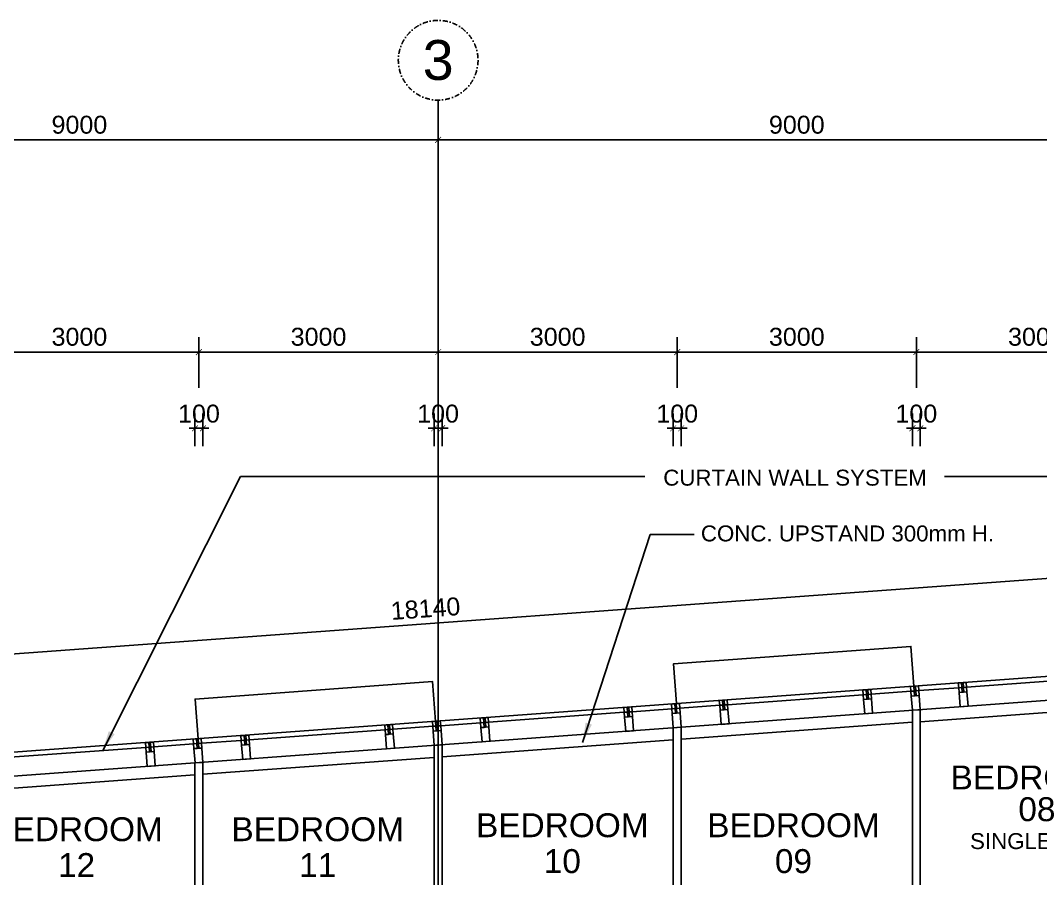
# Model space of a CAD drawing. Header units: millimetres. Extents: x 0 to 70486, y 148 to 42536.
# Drawn here: x 21259 to 34058, y 29103 to 39868 of the extents above; entities that cross this region are included whole.
import ezdxf
from ezdxf.enums import TextEntityAlignment as Align

# ---------------------------------------------------------------- set-up
doc = ezdxf.new("R2010")
doc.units = ezdxf.units.MM
doc.linetypes.add('CENTERX2', pattern=[101.6, 63.5, -12.7, 12.7, -12.7])
doc.linetypes.add('DASHDOT', pattern=[25.4, 12.7, -6.35, 0, -6.35])
doc.layers.get('Defpoints').update_dxf_attribs({"color": 8})
for name, color, linetype in [('above', 8, 'Continuous'), ('arrow', 8, 'Continuous'), ('DLN020__', 8, 'DASHDOT'), ('Dry Wall', 8, 'Continuous'), ('GBP Dim', 8, 'Continuous'), ('GBP Text 200', 8, 'Continuous'), ('GBP Text 250', 8, 'Continuous'), ('grid', 8, 'CENTERX2'), ('hatch', 8, 'Continuous'), ('Kerb', 8, 'Continuous'), ('TEXT Ref', 8, 'Continuous'), ('WINDOW', 8, 'Continuous'), ('WINDOW-MULLION', 8, 'Continuous'), ('zzz-room mix', 8, 'Continuous')]:
    doc.layers.add(name, color=color, linetype=linetype)
doc.styles.add('BH', font='arial.ttf')
doc.styles.get("Standard").update_dxf_attribs({"font": 'arial.ttf'})
doc.styles.add('SWIS721LT450', font='swissl.ttf')
doc.dimstyles.new('200 GBP', dxfattribs={"dimscale": 1.5, "dimtxt": 150, "dimasz": 50, "dimexe": 125, "dimexo": 50, "dimgap": 50, "dimtad": 1, "dimdec": 0, "dimzin": 0, "dimdsep": 46, "dimtxsty": 'BH', "dimblk": 'ARCHTICK', "dimcen": 0.09, "dimdle": 125, "dimclrd": 9, "dimclre": 9, "dimclrt": 1, "dimadec": 0, "dimazin": 0, "dimtfac": 1, "dimtdec": 0, "dimtix": 1, "dimtmove": 2, "dimatfit": 3, "dimldrblk": 'ARCHTICK', "dimfxl": 300, "dimfxlon": 1, "dimtolj": 1, "dimtzin": 0, "dimarcsym": 0})
doc.dimstyles.get("Standard").update_dxf_attribs({"dimtxt": 0.18, "dimasz": 0.18, "dimexe": 0.18, "dimexo": 0.0625, "dimgap": 0.09, "dimtad": 0, "dimtih": 1, "dimtoh": 1, "dimdec": 4, "dimzin": 0, "dimdsep": 46, "dimtxsty": 'Standard', "dimcen": 0.09, "dimadec": 0, "dimazin": 0, "dimtfac": 1, "dimtdec": 4, "dimtofl": 0, "dimtmove": 0, "dimatfit": 3, "dimfxl": 1, "dimtolj": 1, "dimtzin": 0, "dimarcsym": 0})

# ---------------------------------------------------------------- blocks, each defined once
blk = doc.blocks.new('_ArchTick')
at = {"color": 0, "const_width": 0.1}
blk.add_lwpolyline([(0.5, 0.5), (-0.5, -0.5)], dxfattribs=at)
blk = doc.blocks.new('*D280')
at = {"layer": 'Defpoints', "color": 0, "transparency": 16777216}
for p in [(26499, 38868), (35499, 38868), (35499, 38368)]:
    blk.add_point(p, dxfattribs=at)
at = {"layer": 'GBP Dim', "color": 9, "lineweight": -2, "transparency": 16777216}
for p, q in [((26499, 38793), (26499, 38180)), ((35499, 38793), (35499, 38180)), ((26312, 38368), (35687, 38368))]:
    blk.add_line(p, q, dxfattribs=at)
at = {"layer": 'GBP Dim', "color": 9, "lineweight": -2, "transparency": 16777216, "xscale": 75, "yscale": 75, "zscale": 75, "rotation": 180}
blk.add_blockref('_ArchTick', (26499, 38368), dxfattribs=at)
at = {"layer": 'GBP Dim', "color": 9, "lineweight": -2, "transparency": 16777216, "xscale": 75, "yscale": 75, "zscale": 75}
blk.add_blockref('_ArchTick', (35499, 38368), dxfattribs=at)
at = {"layer": 'GBP Dim', "transparency": 16777216, "insert": (30999, 38558), "char_height": 225, "attachment_point": 5, "style": 'BH'}
blk.add_mtext('\\A1;9000', dxfattribs=at)
blk = doc.blocks.new('*D284')
at = {"layer": 'Defpoints', "color": 0, "transparency": 16777216}
for p in [(17499, 38868), (26499, 38868), (26499, 38368)]:
    blk.add_point(p, dxfattribs=at)
at = {"layer": 'GBP Dim', "color": 9, "lineweight": -2, "transparency": 16777216}
for p, q in [((17499, 38793), (17499, 38180)), ((26499, 38793), (26499, 38180)), ((17312, 38368), (26687, 38368))]:
    blk.add_line(p, q, dxfattribs=at)
at = {"layer": 'GBP Dim', "color": 9, "lineweight": -2, "transparency": 16777216, "xscale": 75, "yscale": 75, "zscale": 75, "rotation": 180}
blk.add_blockref('_ArchTick', (17499, 38368), dxfattribs=at)
at = {"layer": 'GBP Dim', "color": 9, "lineweight": -2, "transparency": 16777216, "xscale": 75, "yscale": 75, "zscale": 75}
blk.add_blockref('_ArchTick', (26499, 38368), dxfattribs=at)
at = {"layer": 'GBP Dim', "transparency": 16777216, "insert": (21999, 38558), "char_height": 225, "attachment_point": 5, "style": 'BH'}
blk.add_mtext('\\A1;9000', dxfattribs=at)
blk = doc.blocks.new('*D298')
at = {"layer": 'Defpoints', "color": 0, "transparency": 16777216}
for p in [(35400, 32963), (35431, 32545), (17353, 31038)]:
    blk.add_point(p, dxfattribs=at)
at = {"layer": 'GBP Dim', "color": 9, "lineweight": -2, "transparency": 16777216}
for p, q in [((35425, 32620), (35386, 33150)), ((17122, 31622), (35587, 32976)), ((17342, 31187), (17295, 31823))]:
    blk.add_line(p, q, dxfattribs=at)
at = {"layer": 'GBP Dim', "color": 9, "lineweight": -2, "transparency": 16777216, "xscale": 75, "yscale": 75, "zscale": 75}
for p, rotation in [((35400, 32963), 4.194182783213209), ((17309, 31636), 184.1941827832132)]:
    blk.add_blockref('_ArchTick', p, dxfattribs=dict(at, rotation=rotation))
at = {"layer": 'GBP Dim', "transparency": 16777216, "insert": (26341, 32489), "char_height": 225, "attachment_point": 5, "rotation": 4.1942, "style": 'BH'}
blk.add_mtext('\\A1;18140', dxfattribs=at)
blk = doc.blocks.new('*D408')
at = {"layer": 'Defpoints', "color": 0, "transparency": 16777216}
for p in [(23499, 35708), (20499, 30839), (23499, 30557)]:
    blk.add_point(p, dxfattribs=at)
at = {"layer": 'GBP Dim', "color": 9, "lineweight": -2, "transparency": 16777216}
for p, q in [((20499, 35258), (20499, 35896)), ((23499, 35258), (23499, 35896)), ((20311, 35708), (23687, 35708))]:
    blk.add_line(p, q, dxfattribs=at)
at = {"layer": 'GBP Dim', "color": 9, "lineweight": -2, "transparency": 16777216, "xscale": 75, "yscale": 75, "zscale": 75, "rotation": 180}
blk.add_blockref('_ArchTick', (20499, 35708), dxfattribs=at)
at = {"layer": 'GBP Dim', "color": 9, "lineweight": -2, "transparency": 16777216, "xscale": 75, "yscale": 75, "zscale": 75}
blk.add_blockref('_ArchTick', (23499, 35708), dxfattribs=at)
at = {"layer": 'GBP Dim', "transparency": 16777216, "insert": (21999, 35898), "char_height": 225, "attachment_point": 5, "style": 'BH'}
blk.add_mtext('\\A1;3000', dxfattribs=at)
blk = doc.blocks.new('*D409')
at = {"layer": 'Defpoints', "color": 0, "transparency": 16777216}
for p in [(26499, 35708), (26499, 30777), (23499, 30557)]:
    blk.add_point(p, dxfattribs=at)
at = {"layer": 'GBP Dim', "color": 9, "lineweight": -2, "transparency": 16777216}
for p, q in [((23499, 35258), (23499, 35896)), ((26499, 35258), (26499, 35896)), ((23312, 35708), (26687, 35708))]:
    blk.add_line(p, q, dxfattribs=at)
at = {"layer": 'GBP Dim', "color": 9, "lineweight": -2, "transparency": 16777216, "xscale": 75, "yscale": 75, "zscale": 75, "rotation": 180}
blk.add_blockref('_ArchTick', (23499, 35708), dxfattribs=at)
at = {"layer": 'GBP Dim', "color": 9, "lineweight": -2, "transparency": 16777216, "xscale": 75, "yscale": 75, "zscale": 75}
blk.add_blockref('_ArchTick', (26499, 35708), dxfattribs=at)
at = {"layer": 'GBP Dim', "transparency": 16777216, "insert": (24999, 35898), "char_height": 225, "attachment_point": 5, "style": 'BH'}
blk.add_mtext('\\A1;3000', dxfattribs=at)
blk = doc.blocks.new('*D410')
at = {"layer": 'Defpoints', "color": 0, "transparency": 16777216}
for p in [(29499, 35708), (29499, 30997), (26499, 30777)]:
    blk.add_point(p, dxfattribs=at)
at = {"layer": 'GBP Dim', "color": 9, "lineweight": -2, "transparency": 16777216}
for p, q in [((26499, 35258), (26499, 35896)), ((29499, 35258), (29499, 35896)), ((26312, 35708), (29686, 35708))]:
    blk.add_line(p, q, dxfattribs=at)
at = {"layer": 'GBP Dim', "color": 9, "lineweight": -2, "transparency": 16777216, "xscale": 75, "yscale": 75, "zscale": 75, "rotation": 180}
blk.add_blockref('_ArchTick', (26499, 35708), dxfattribs=at)
at = {"layer": 'GBP Dim', "color": 9, "lineweight": -2, "transparency": 16777216, "xscale": 75, "yscale": 75, "zscale": 75}
blk.add_blockref('_ArchTick', (29499, 35708), dxfattribs=at)
at = {"layer": 'GBP Dim', "transparency": 16777216, "insert": (27999, 35898), "char_height": 225, "attachment_point": 5, "style": 'BH'}
blk.add_mtext('\\A1;3000', dxfattribs=at)
blk = doc.blocks.new('*D411')
at = {"layer": 'Defpoints', "color": 0, "transparency": 16777216}
for p in [(32499, 35708), (32499, 31217), (29499, 30997)]:
    blk.add_point(p, dxfattribs=at)
at = {"layer": 'GBP Dim', "color": 9, "lineweight": -2, "transparency": 16777216}
for p, q in [((29499, 35258), (29499, 35896)), ((32499, 35258), (32499, 35896)), ((29311, 35708), (32687, 35708))]:
    blk.add_line(p, q, dxfattribs=at)
at = {"layer": 'GBP Dim', "color": 9, "lineweight": -2, "transparency": 16777216, "xscale": 75, "yscale": 75, "zscale": 75, "rotation": 180}
blk.add_blockref('_ArchTick', (29499, 35708), dxfattribs=at)
at = {"layer": 'GBP Dim', "color": 9, "lineweight": -2, "transparency": 16777216, "xscale": 75, "yscale": 75, "zscale": 75}
blk.add_blockref('_ArchTick', (32499, 35708), dxfattribs=at)
at = {"layer": 'GBP Dim', "transparency": 16777216, "insert": (30999, 35898), "char_height": 225, "attachment_point": 5, "style": 'BH'}
blk.add_mtext('\\A1;3000', dxfattribs=at)
blk = doc.blocks.new('*D412')
at = {"layer": 'Defpoints', "color": 0, "transparency": 16777216}
for p in [(35499, 35708), (35499, 31437), (32499, 31217)]:
    blk.add_point(p, dxfattribs=at)
at = {"layer": 'GBP Dim', "color": 9, "lineweight": -2, "transparency": 16777216}
for p, q in [((32499, 35258), (32499, 35896)), ((35499, 35258), (35499, 35896)), ((32312, 35708), (35687, 35708))]:
    blk.add_line(p, q, dxfattribs=at)
at = {"layer": 'GBP Dim', "color": 9, "lineweight": -2, "transparency": 16777216, "xscale": 75, "yscale": 75, "zscale": 75, "rotation": 180}
blk.add_blockref('_ArchTick', (32499, 35708), dxfattribs=at)
at = {"layer": 'GBP Dim', "color": 9, "lineweight": -2, "transparency": 16777216, "xscale": 75, "yscale": 75, "zscale": 75}
blk.add_blockref('_ArchTick', (35499, 35708), dxfattribs=at)
at = {"layer": 'GBP Dim', "transparency": 16777216, "insert": (33999, 35898), "char_height": 225, "attachment_point": 5, "style": 'BH'}
blk.add_mtext('\\A1;3000', dxfattribs=at)
blk = doc.blocks.new('*D462')
at = {"layer": 'Defpoints', "color": 0, "transparency": 16777216}
for p in [(32549, 34751), (32449, 33769, 0), (32549, 33769, 0)]:
    blk.add_point(p, dxfattribs=at)
at = {"layer": 'GBP Dim', "color": 9, "lineweight": -2, "transparency": 16777216}
for p, q in [((32449, 34526), (32449, 34938)), ((32549, 34526), (32549, 34938)), ((32449, 34751), (32374, 34751)), ((32449, 34751), (32549, 34751)), ((32549, 34751), (32624, 34751))]:
    blk.add_line(p, q, dxfattribs=at)
at = {"layer": 'GBP Dim', "color": 9, "lineweight": -2, "transparency": 16777216, "xscale": 75, "yscale": 75, "zscale": 75}
blk.add_blockref('_ArchTick', (32449, 34751), dxfattribs=at)
at = {"layer": 'GBP Dim', "color": 9, "lineweight": -2, "transparency": 16777216, "xscale": 75, "yscale": 75, "zscale": 75, "rotation": 180}
blk.add_blockref('_ArchTick', (32549, 34751), dxfattribs=at)
at = {"layer": 'GBP Dim', "transparency": 16777216, "insert": (32499, 34934), "char_height": 225, "attachment_point": 5, "style": 'BH'}
blk.add_mtext('\\A1;100', dxfattribs=at)
blk = doc.blocks.new('*D463')
at = {"layer": 'Defpoints', "color": 0, "transparency": 16777216}
for p in [(29549, 34751), (29449, 33769, 0), (29549, 33769, 0)]:
    blk.add_point(p, dxfattribs=at)
at = {"layer": 'GBP Dim', "color": 9, "lineweight": -2, "transparency": 16777216}
for p, q in [((29449, 34526), (29449, 34938)), ((29549, 34526), (29549, 34938)), ((29449, 34751), (29374, 34751)), ((29449, 34751), (29549, 34751)), ((29549, 34751), (29624, 34751))]:
    blk.add_line(p, q, dxfattribs=at)
at = {"layer": 'GBP Dim', "color": 9, "lineweight": -2, "transparency": 16777216, "xscale": 75, "yscale": 75, "zscale": 75}
blk.add_blockref('_ArchTick', (29449, 34751), dxfattribs=at)
at = {"layer": 'GBP Dim', "color": 9, "lineweight": -2, "transparency": 16777216, "xscale": 75, "yscale": 75, "zscale": 75, "rotation": 180}
blk.add_blockref('_ArchTick', (29549, 34751), dxfattribs=at)
at = {"layer": 'GBP Dim', "transparency": 16777216, "insert": (29499, 34934), "char_height": 225, "attachment_point": 5, "style": 'BH'}
blk.add_mtext('\\A1;100', dxfattribs=at)
blk = doc.blocks.new('*D464')
at = {"layer": 'Defpoints', "color": 0, "transparency": 16777216}
for p in [(26549, 34751), (26449, 33769, 0), (26549, 33769, 0)]:
    blk.add_point(p, dxfattribs=at)
at = {"layer": 'GBP Dim', "color": 9, "lineweight": -2, "transparency": 16777216}
for p, q in [((26449, 34526), (26449, 34938)), ((26549, 34526), (26549, 34938)), ((26449, 34751), (26374, 34751)), ((26449, 34751), (26549, 34751)), ((26549, 34751), (26624, 34751))]:
    blk.add_line(p, q, dxfattribs=at)
at = {"layer": 'GBP Dim', "color": 9, "lineweight": -2, "transparency": 16777216, "xscale": 75, "yscale": 75, "zscale": 75}
blk.add_blockref('_ArchTick', (26449, 34751), dxfattribs=at)
at = {"layer": 'GBP Dim', "color": 9, "lineweight": -2, "transparency": 16777216, "xscale": 75, "yscale": 75, "zscale": 75, "rotation": 180}
blk.add_blockref('_ArchTick', (26549, 34751), dxfattribs=at)
at = {"layer": 'GBP Dim', "transparency": 16777216, "insert": (26499, 34934), "char_height": 225, "attachment_point": 5, "style": 'BH'}
blk.add_mtext('\\A1;100', dxfattribs=at)
blk = doc.blocks.new('*D465')
at = {"layer": 'Defpoints', "color": 0, "transparency": 16777216}
for p in [(23549, 34751), (23449, 33769, 0), (23549, 33769, 0)]:
    blk.add_point(p, dxfattribs=at)
at = {"layer": 'GBP Dim', "color": 9, "lineweight": -2, "transparency": 16777216}
for p, q in [((23449, 34526), (23449, 34938)), ((23549, 34526), (23549, 34938)), ((23449, 34751), (23374, 34751)), ((23449, 34751), (23549, 34751)), ((23549, 34751), (23624, 34751))]:
    blk.add_line(p, q, dxfattribs=at)
at = {"layer": 'GBP Dim', "color": 9, "lineweight": -2, "transparency": 16777216, "xscale": 75, "yscale": 75, "zscale": 75}
blk.add_blockref('_ArchTick', (23449, 34751), dxfattribs=at)
at = {"layer": 'GBP Dim', "color": 9, "lineweight": -2, "transparency": 16777216, "xscale": 75, "yscale": 75, "zscale": 75, "rotation": 180}
blk.add_blockref('_ArchTick', (23549, 34751), dxfattribs=at)
at = {"layer": 'GBP Dim', "transparency": 16777216, "insert": (23499, 34934), "char_height": 225, "attachment_point": 5, "style": 'BH'}
blk.add_mtext('\\A1;100', dxfattribs=at)
blk = doc.blocks.new('CURTAIN WALL')
at = {"layer": 'WINDOW-MULLION', "ltscale": 100}
blk.add_line((-10, 300), (10, 300), dxfattribs=at)
for points in [[(-50, 300), (-10, 300), (-10, 240), (-50, 240), (-50, 300)], [(10, 300), (50, 300), (50, 240), (10, 240), (10, 300)], [(-50, 240), (-10, 240), (-10, 180), (-50, 180), (-50, 240)], [(10, 240), (50, 240), (50, 180), (10, 180), (10, 240)]]:
    blk.add_lwpolyline(points, dxfattribs=at)
at = {"layer": 'WINDOW-MULLION'}
blk.add_lwpolyline([(-50, 180), (50, 180), (50, 0), (-50, 0)], close=True, dxfattribs=at)
blk = doc.blocks.new('A$C65CE4B9A')
at = {"layer": 'DLN020__', "ltscale": 5}
blk.add_circle((-41000, 11000), 500, dxfattribs=at)
at = {"layer": 'grid', "ltscale": 200}
blk.add_line((-41000, 10500), (-41000, -20450), dxfattribs=at)
at = {"layer": 'DLN020__', "ltscale": 5, "insert": (-41000, 11000), "char_height": 500, "width": 746.16, "attachment_point": 5, "style": 'SWIS721LT450'}
blk.add_mtext('3', dxfattribs=at)

msp = doc.modelspace()

# ---------------------------------------------------------------- hatches: boundary and pattern name
at = {"layer": 'hatch'}
h = msp.add_hatch(dxfattribs=at)
h.set_pattern_fill('ANSI32', color=256, scale=30, style=0)
h.set_pattern_definition([(45, (322171.649, -92979.3), (-7.9549513, 7.9549513), []), (45, (322176.952, -92979.3), (-7.9549513, 7.9549513), [])])
h.paths.add_polyline_path([(32449, 31313.7), (32549, 31321.1), (32549, 31321.1), (32449, 31313.7)])

# ---------------------------------------------------------------- linework, layer by layer
at = {"layer": 'above', "ltscale": 50}
for points in [[(29488.7, 31297.1), (29452.2, 31795.7), (32430.5, 32014.2), (32467.1, 31515.5)], [(23487.2, 30856.8), (23450.6, 31355.4), (26430.7, 31574.1), (26467.2, 31075.3)]]:
    msp.add_lwpolyline(points, dxfattribs=at)
at = {"layer": 'Dry Wall'}
for points in [[(32549, 26509.2), (32549, 31220.8), (32449, 31213.4)], [(32449, 31213.4), (32449, 26509.2)], [(29549, 28287.3), (29549, 31000.8), (29449, 30993.4), (29449, 28287.3), (29549, 28287.3)], [(26549, 27467.8), (26549, 30780.9), (26449, 30773.5), (26449, 27467.8)], [(23549, 27847.4), (23549, 30560.9), (23449, 30553.5), (23449, 27837.4)]]:
    msp.add_lwpolyline(points, dxfattribs=at)
at = {"layer": 'Kerb'}
for points in [[(32549, 31070.5), (35449, 31283.1)], [(29552.6, 30850.7), (32449, 31063.1)], [(26549, 30630.5), (29448.6, 30843.1)], [(23549, 30410.5), (26449, 30623.1)], [(20549, 30190.5), (23448.4, 30403.1)]]:
    msp.add_lwpolyline(points, dxfattribs=at)
at = {"layer": 'WINDOW'}
for points in [[(17398.9, 30410.7), (35487, 31737.1), (35450.5, 32235.8), (38430.5, 32454.1), (38467.1, 31955.5), (41487, 32177.1), (41450.5, 32675.8), (44430.5, 32894.2), (44467.1, 32395.5), (47430.5, 32612.9), (47467.1, 32114.3), (50427.2, 32331.4)], [(17398.9, 30109.9), (35652.6, 31448.5), (35616, 31947.1), (38308.9, 32144.4), (38345.4, 31645.7), (41652.7, 31888.5), (41616.2, 32387.1), (44308.5, 32584.6), (44345.1, 32085.9), (47312.2, 32303.4), (47348.8, 31804.8), (50449.1, 32032.2)], [(33129.7, 31504.1), (34833.2, 31629)], [(32531.3, 31460.2), (33030, 31496.8)], [(30131.4, 31284.2), (31833.2, 31409)], [(31932.9, 31416.3), (32431.6, 31452.9)], [(28934.6, 31196.4), (29433.3, 31233)], [(29533, 31240.3), (30031.6, 31276.9)], [(27132.4, 31064.3), (28834.9, 31189.1)], [(25935.6, 30976.5), (26434.3, 31013.1)], [(26534, 31020.2), (27032.7, 31056.8)], [(24129.7, 30844.1), (25835.9, 30969.2)], [(21129.7, 30623.9), (22833.2, 30749)], [(22932.9, 30756.3), (23431.6, 30792.9)], [(23531.3, 30800.2), (24030, 30836.8)]]:
    msp.add_lwpolyline(points, dxfattribs=at)
at = {"layer": 'zzz-room mix'}
msp.add_lwpolyline([(35652.6, 31448.5), (17398.9, 30109.9)], dxfattribs=at)

# ---------------------------------------------------------------- block references
at = {"layer": 'TEXT Ref'}
msp.add_blockref('A$C65CE4B9A', (67500, 28367.9), dxfattribs=at)
at = {"layer": 'WINDOW-MULLION', "rotation": 4.194182774196719}
for p in [(32499, 31217), (33097.4, 31260.9), (31900.6, 31173.1), (28902.3, 30953.3), (29499, 30997.2), (30099.1, 31041), (27100.1, 30821.1), (25900.6, 30733.3), (26499.1, 30777), (23499, 30557), (24097.4, 30600.9), (22900.6, 30513.1)]:
    msp.add_blockref('CURTAIN WALL', p, dxfattribs=at)

# ---------------------------------------------------------------- texts
at = {"layer": 'GBP Text 200', "style": 'BH'}
for s, p in [('CURTAIN WALL SYSTEM ', (29323.8, 34031.9)), ('CONC. UPSTAND 300mm H. ', (29795.9, 33332.3))]:
    msp.add_text(s, height=200, dxfattribs=at).set_placement(p)
msp.add_text('SINGLE BED', height=200, dxfattribs=at).set_placement((34011.4, 29473), align=Align.CENTER)
at = {"layer": 'GBP Text 250', "style": 'BH'}
for s, p in [('BEDROOM', (34011.4, 30220.9)), ('08', (34011.4, 29823)), ('BEDROOM', (21963.3, 29572.1)), ('BEDROOM', (24988.7, 29572.1)), ('BEDROOM', (28057.6, 29622.1)), ('BEDROOM', (30957.6, 29622.1)), ('10', (28057.6, 29172.1)), ('09', (30957.6, 29172.1)), ('12', (21963.3, 29122.1)), ('11', (24988.7, 29122.1))]:
    msp.add_text(s, height=300, dxfattribs=at).set_placement(p, align=Align.CENTER)

# ---------------------------------------------------------------- dimensions: what is measured, and where the dimension line sits
at = {"layer": 'GBP Dim'}
for base, p1, p2, override, picture, middle in [((26499, 38367.8), (17499, 38867.8), (26499, 38867.8), {"dimclrt": 256}, '*D284', (21999, 38557.7)), ((35499, 38367.8), (26499, 38867.8), (35499, 38867.8), {"dimclrt": 256}, '*D280', (30999, 38557.7)), ((23499, 35708.3), (20499, 30838.9), (23499, 30557.2), {"dimclrt": 256, "dimfxl": 300, "dimfxlon": 1}, '*D408', (21999, 35898.2)), ((26499, 35708.3), (23499, 30557.2), (26499, 30777.2), {"dimclrt": 256, "dimfxl": 300, "dimfxlon": 1}, '*D409', (24999, 35898.2)), ((29498.6, 35708.3), (26499, 30777.2), (29498.6, 30997.2), {"dimclrt": 256, "dimfxl": 300, "dimfxlon": 1}, '*D410', (27998.8, 35898.2)), ((32499, 35708.3), (29498.6, 30997.2), (32499, 31217.2), {"dimclrt": 256, "dimfxl": 300, "dimfxlon": 1}, '*D411', (30998.8, 35898.2)), ((35499, 35708.3), (32499, 31217.1), (35499, 31437.2), {"dimclrt": 256, "dimfxl": 300, "dimfxlon": 1}, '*D412', (33999, 35898.2))]:
    dim = msp.add_linear_dim(base=base, p1=p1, p2=p2, dimstyle='200 GBP', override=override, dxfattribs=at)
    dim.commit()
    dim.dimension.update_dxf_attribs({"geometry": picture, "text_midpoint": middle})
for base, p1, p2, picture, middle in [((23549, 34750.9), (23449, 33768.9, 0), (23549, 33768.9, 0), '*D465', (23499, 34934.4)), ((26549, 34750.9), (26449, 33768.9, 0), (26549, 33768.9, 0), '*D464', (26499, 34934.4)), ((29548.6, 34750.9), (29448.6, 33768.9, 0), (29548.6, 33768.9, 0), '*D463', (29498.6, 34934.4)), ((32549, 34750.9), (32449, 33768.9, 0), (32549, 33768.9, 0), '*D462', (32499, 34934.4))]:
    dim = msp.add_linear_dim(base=base, p1=p1, p2=p2, dimstyle='200 GBP', override={"dimclrt": 256, "dimfxl": 150}, dxfattribs=at)
    dim.commit()
    dim.dimension.update_dxf_attribs({"geometry": picture, "text_midpoint": middle, "dimtype": 160})
dim = msp.add_linear_dim(base=(35400.2, 32962.5), p1=(17352.9, 31038.3), p2=(35430.8, 32545.4), angle=4.19418, dimstyle='200 GBP', override={"dimclrt": 256}, dxfattribs=at)
dim.commit()
dim.dimension.update_dxf_attribs({"geometry": '*D298', "text_midpoint": (26340.8, 32488.5)})

# ---------------------------------------------------------------- leaders
at = {"layer": 'arrow'}
msp.add_leader([(28311.8, 30809.9), (29159.2, 33419.6), (29712.1, 33419.6)], dimstyle='Standard', override={"dimscale": 2, "dimtxt": 200, "dimasz": 125, "dimexe": 166.67, "dimexo": 100, "dimgap": 100, "dimtih": 0, "dimtoh": 0, "dimdec": 0, "dimrnd": 5.001, "dimtxsty": 'BH', "dimdle": 166.666667, "dimclrd": 9, "dimclre": 9, "dimclrt": 1, "dimtdec": 0, "dimtix": 1, "dimtofl": 1, "dimtmove": 2, "dimfxl": 50}, dxfattribs=at)
at = {"layer": 'GBP Text 200'}
for points in [[(22291.5, 30709.2), (24018.6, 34145.5), (29093.4, 34145.5)], [(40197.3, 32022.4), (38437.1, 34145.5), (32852.8, 34145.5)]]:
    msp.add_leader(points, dimstyle='Standard', override={"dimscale": 2, "dimtxt": 200, "dimasz": 125, "dimexe": 166.67, "dimexo": 100, "dimgap": 100, "dimtih": 0, "dimtoh": 0, "dimdec": 0, "dimrnd": 5.001, "dimtxsty": 'BH', "dimdle": 166.666667, "dimclrd": 9, "dimclre": 9, "dimclrt": 1, "dimtdec": 0, "dimtix": 1, "dimtofl": 1, "dimtmove": 2, "dimfxl": 50}, dxfattribs=at)

doc.saveas('drawing.dxf')
